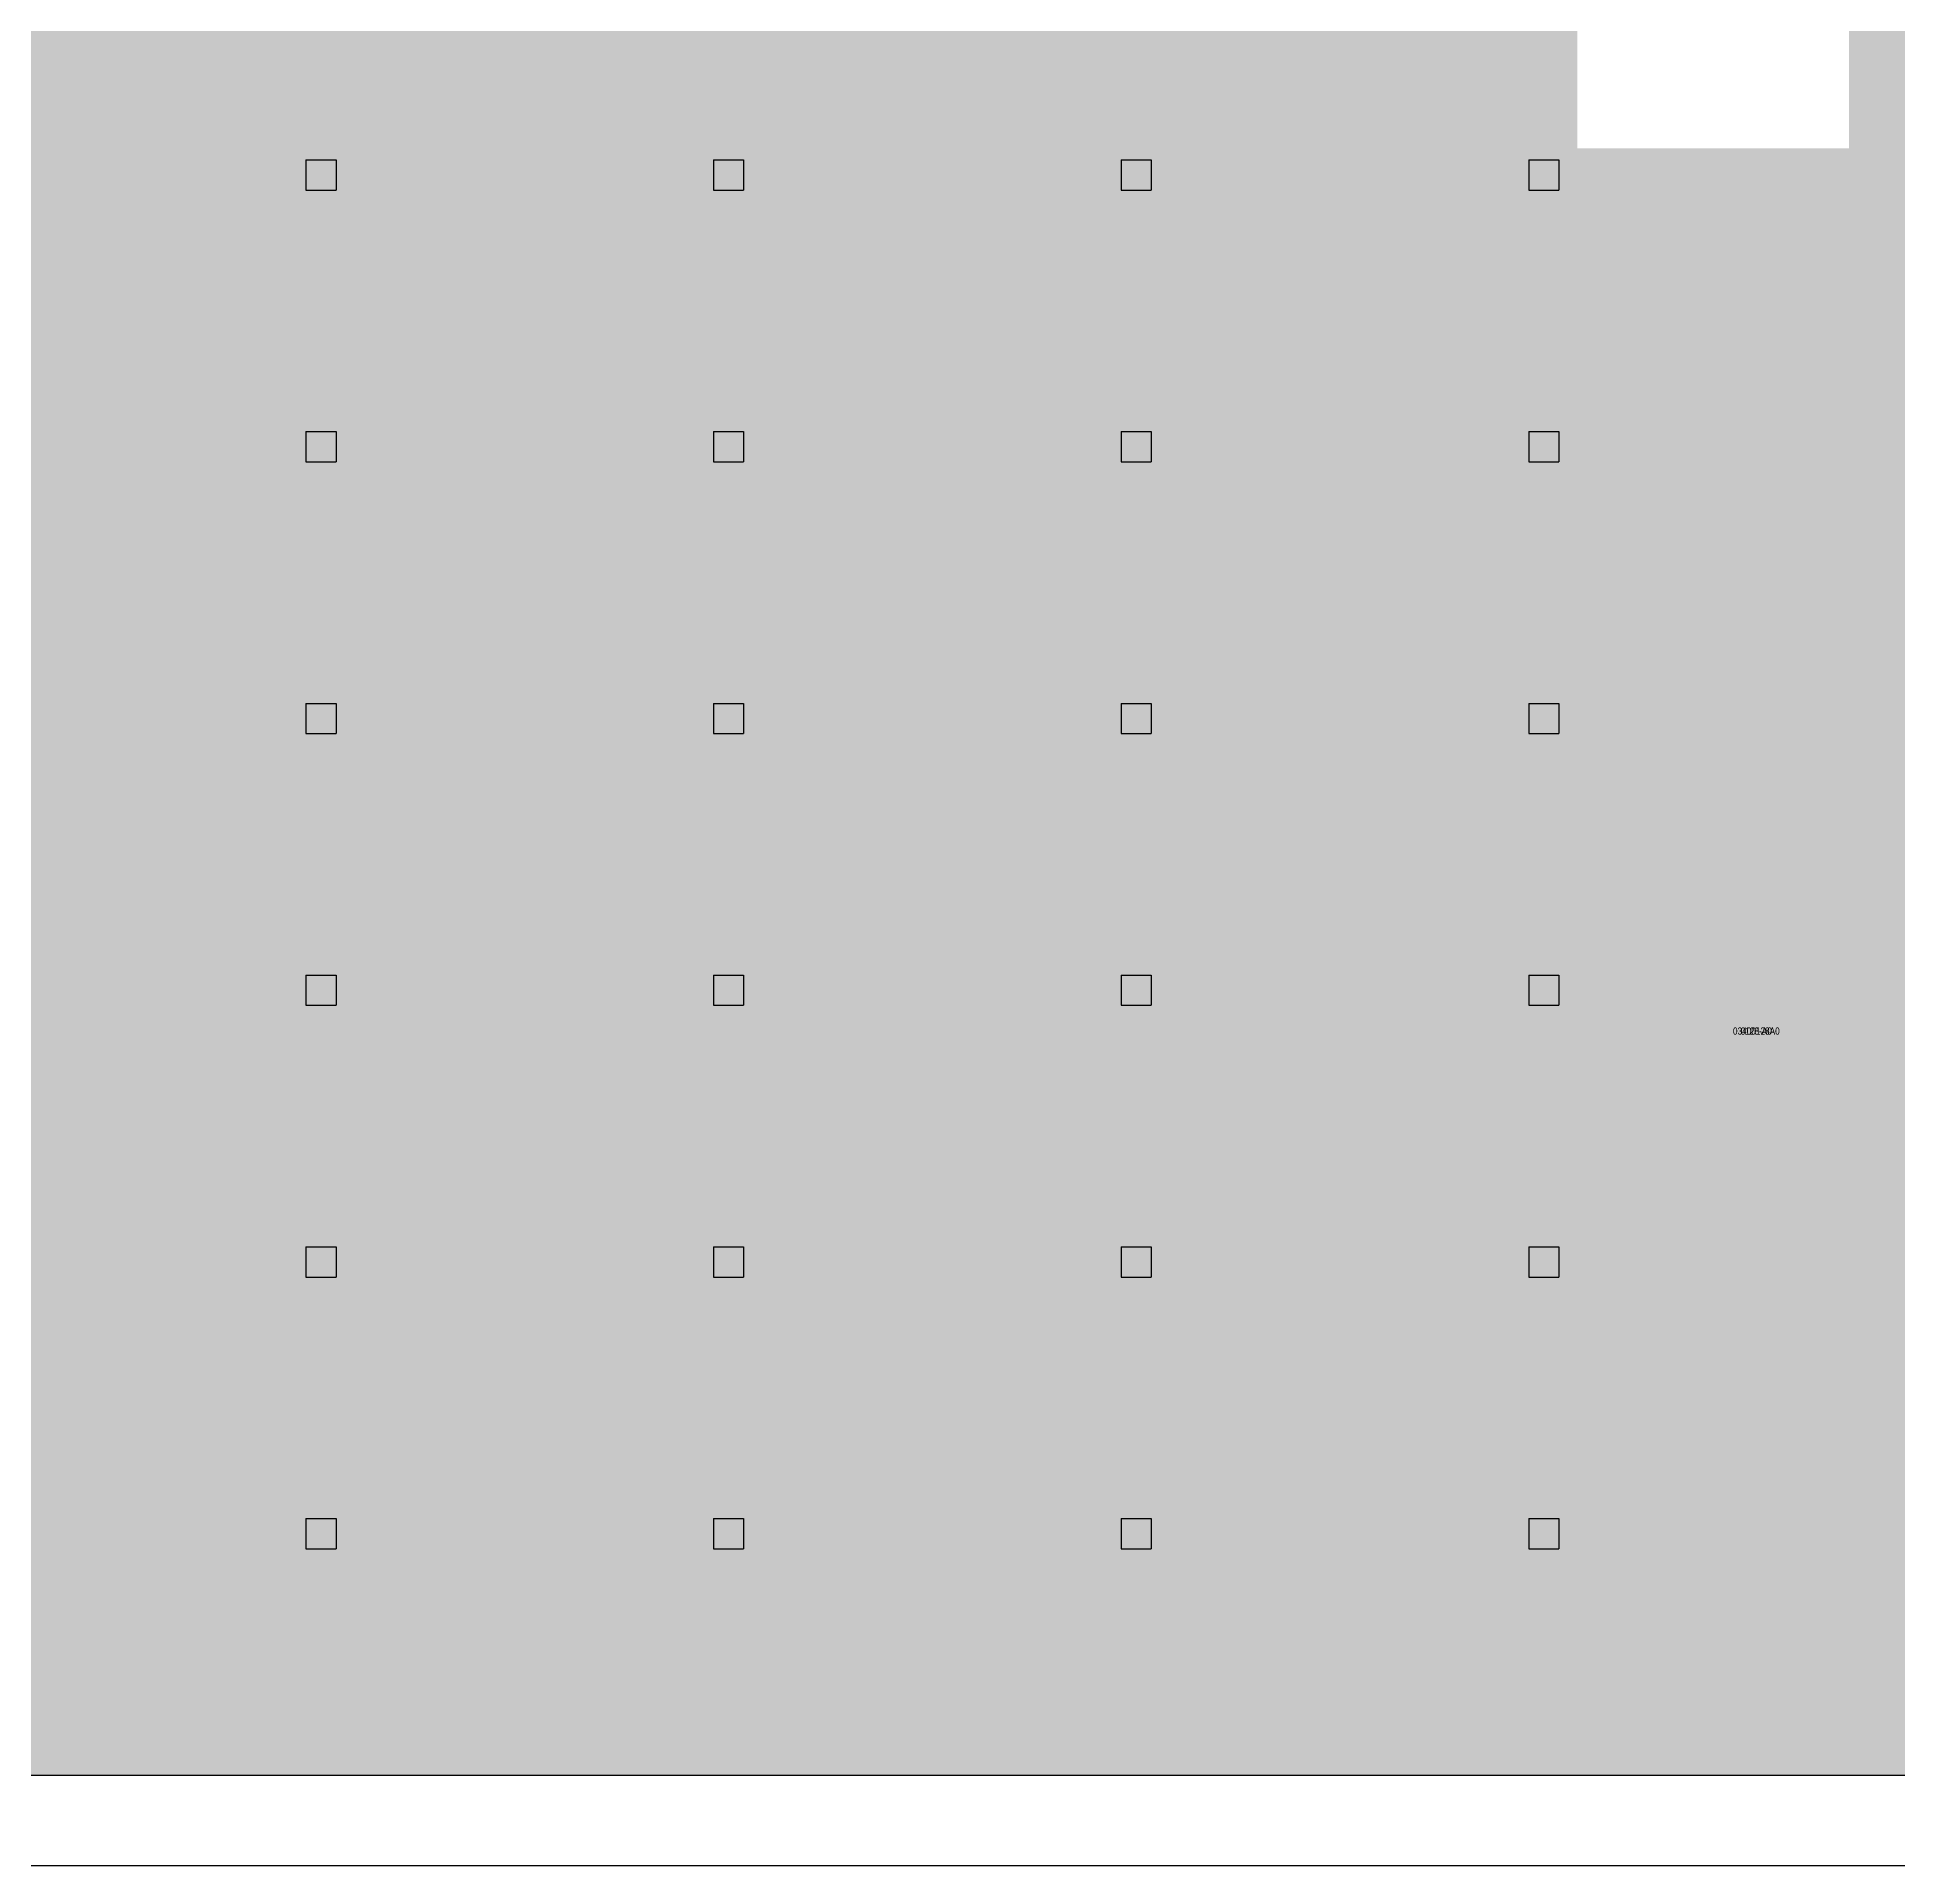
# Model space of a CAD drawing. Header units: inches. Extents: x -726 to 3772, y 0 to 2633.
# Drawn here: x 703.4 to 950, y 1326 to 1568.3 of the extents above; entities that cross this region are included whole.
import ezdxf
from ezdxf.enums import TextEntityAlignment as Align

# ---------------------------------------------------------------- set-up
doc = ezdxf.new("R2010")
doc.units = ezdxf.units.IN
doc.header["$LTSCALE"] = 10
doc.header["$MEASUREMENT"] = 0
for name, color, linetype in [('A-IDEN-RNUM', 7, 'CONTINUOUS'), ('A-IDEN-SNUM', 4, 'CONTINUOUS'), ('A-WALL', 5, 'CONTINUOUS'), ('Rooms-Category-Color', 7, 'CONTINUOUS'), ('Rooms-College-Color', 7, 'CONTINUOUS'), ('Rooms-Department-Color', 7, 'CONTINUOUS'), ('Rooms-Division-Color', 7, 'CONTINUOUS'), ('Rooms-Information', 7, 'CONTINUOUS')]:
    doc.layers.add(name, color=color, linetype=linetype)
doc.styles.add('ROOMSNUMBER', font='txt', dxfattribs={"height": 0.03})
doc.styles.add('ROOMVNUMBER', font='simplex.shx', dxfattribs={"width": 0.85})

msp = doc.modelspace()

# ---------------------------------------------------------------- hatches: boundary and pattern name
at = {"layer": 'Rooms-Category-Color', "true_color": 0x99d7b2}
msp.add_hatch(color=253, dxfattribs=at).paths.add_polyline_path([(1172, 1824), (1172, 1860), (1172, 1902), (579, 1902), (579, 1863), (572, 1863), (572, 1845), (572, 1827), (579, 1827), (579, 1788), (582, 1788), (585.25, 1788), (686, 1788), (686, 1629.5), (666, 1629.5), (666, 1575), (686, 1575), (686, 1567), (643, 1567), (643, 1575), (658, 1575), (658, 1629.5), (582, 1629.5), (582, 1575), (607, 1575), (607, 1567), (579, 1567), (579, 1561), (579, 1489), (579, 1338), (1172, 1338), (1172, 1392.25), (1172, 1473.25)])
at = {"layer": 'Rooms-College-Color', "true_color": 0x80bc67}
msp.add_hatch(color=83, dxfattribs=at).paths.add_polyline_path([(1172, 1824), (1172, 1860), (1172, 1902), (579, 1902), (579, 1863), (572, 1863), (572, 1845), (572, 1827), (579, 1827), (579, 1788), (582, 1788), (585.25, 1788), (686, 1788), (686, 1629.5), (666, 1629.5), (666, 1575), (686, 1575), (686, 1567), (643, 1567), (643, 1575), (658, 1575), (658, 1629.5), (582, 1629.5), (582, 1575), (607, 1575), (607, 1567), (579, 1567), (579, 1561), (579, 1489), (579, 1338), (1172, 1338), (1172, 1392.25), (1172, 1473.25)])
at = {"layer": 'Rooms-Department-Color', "true_color": 0x62f98f}
msp.add_hatch(color=91, dxfattribs=at).paths.add_polyline_path([(1172, 1824), (1172, 1860), (1172, 1902), (579, 1902), (579, 1863), (572, 1863), (572, 1845), (572, 1827), (579, 1827), (579, 1788), (582, 1788), (585.25, 1788), (686, 1788), (686, 1629.5), (666, 1629.5), (666, 1575), (686, 1575), (686, 1567), (643, 1567), (643, 1575), (658, 1575), (658, 1629.5), (582, 1629.5), (582, 1575), (607, 1575), (607, 1567), (579, 1567), (579, 1561), (579, 1489), (579, 1338), (1172, 1338), (1172, 1392.25), (1172, 1473.25)])
at = {"layer": 'Rooms-Division-Color', "true_color": 0x62f98f}
msp.add_hatch(color=91, dxfattribs=at).paths.add_polyline_path([(1172, 1824), (1172, 1860), (1172, 1902), (579, 1902), (579, 1863), (572, 1863), (572, 1845), (572, 1827), (579, 1827), (579, 1788), (582, 1788), (585.25, 1788), (686, 1788), (686, 1629.5), (666, 1629.5), (666, 1575), (686, 1575), (686, 1567), (643, 1567), (643, 1575), (658, 1575), (658, 1629.5), (582, 1629.5), (582, 1575), (607, 1575), (607, 1567), (579, 1567), (579, 1561), (579, 1489), (579, 1338), (1172, 1338), (1172, 1392.25), (1172, 1473.25)])

# ---------------------------------------------------------------- linework, layer by layer
at = {"layer": 'A-WALL'}
for p, q in [((739, 1552), (739, 1548)), ((739, 1552), (743, 1552)), ((743, 1552), (743, 1548)), ((793, 1552), (793, 1548)), ((793, 1552), (797, 1552)), ((797, 1552), (797, 1548)), ((847, 1552), (847, 1548)), ((847, 1552), (851, 1552)), ((851, 1552), (851, 1548)), ((901, 1552), (901, 1548)), ((901, 1552), (905, 1552)), ((905, 1552), (905, 1548)), ((739, 1548), (743, 1548)), ((793, 1548), (797, 1548)), ((847, 1548), (851, 1548)), ((901, 1548), (905, 1548)), ((739, 1516), (739, 1512)), ((739, 1516), (743, 1516)), ((743, 1516), (743, 1512)), ((793, 1516), (793, 1512)), ((793, 1516), (797, 1516)), ((797, 1516), (797, 1512)), ((847, 1516), (847, 1512)), ((847, 1516), (851, 1516)), ((851, 1516), (851, 1512)), ((901, 1516), (901, 1512)), ((901, 1516), (905, 1516)), ((905, 1516), (905, 1512)), ((739, 1512), (743, 1512)), ((793, 1512), (797, 1512)), ((847, 1512), (851, 1512)), ((901, 1512), (905, 1512)), ((739, 1480), (739, 1476)), ((739, 1480), (743, 1480)), ((743, 1480), (743, 1476)), ((793, 1480), (793, 1476)), ((793, 1480), (797, 1480)), ((797, 1480), (797, 1476)), ((847, 1480), (847, 1476)), ((847, 1480), (851, 1480)), ((851, 1480), (851, 1476)), ((901, 1480), (901, 1476)), ((901, 1480), (905, 1480)), ((905, 1480), (905, 1476)), ((739, 1476), (743, 1476)), ((793, 1476), (797, 1476)), ((847, 1476), (851, 1476)), ((901, 1476), (905, 1476)), ((739, 1444), (739, 1440)), ((739, 1444), (743, 1444)), ((743, 1444), (743, 1440)), ((793, 1444), (793, 1440)), ((793, 1444), (797, 1444)), ((797, 1444), (797, 1440)), ((847, 1444), (847, 1440)), ((847, 1444), (851, 1444)), ((851, 1444), (851, 1440)), ((901, 1444), (901, 1440)), ((901, 1444), (905, 1444)), ((905, 1444), (905, 1440)), ((739, 1440), (743, 1440)), ((793, 1440), (797, 1440)), ((847, 1440), (851, 1440)), ((901, 1440), (905, 1440)), ((739, 1408), (739, 1404)), ((739, 1408), (743, 1408)), ((743, 1408), (743, 1404)), ((793, 1408), (793, 1404)), ((793, 1408), (797, 1408)), ((797, 1408), (797, 1404)), ((847, 1408), (847, 1404)), ((847, 1408), (851, 1408)), ((851, 1408), (851, 1404)), ((901, 1408), (901, 1404)), ((901, 1408), (905, 1408)), ((905, 1408), (905, 1404)), ((739, 1404), (743, 1404)), ((793, 1404), (797, 1404)), ((847, 1404), (851, 1404)), ((901, 1404), (905, 1404)), ((739, 1372), (739, 1368)), ((739, 1372), (743, 1372)), ((743, 1372), (743, 1368)), ((793, 1372), (793, 1368)), ((793, 1372), (797, 1372)), ((797, 1372), (797, 1368)), ((847, 1372), (847, 1368)), ((847, 1372), (851, 1372)), ((851, 1372), (851, 1368)), ((901, 1372), (901, 1368)), ((901, 1372), (905, 1372)), ((905, 1372), (905, 1368)), ((739, 1368), (743, 1368)), ((793, 1368), (797, 1368)), ((847, 1368), (851, 1368)), ((901, 1368), (905, 1368)), ((572, 1338), (1172, 1338)), ((1184, 1326), (572, 1326))]:
    msp.add_line(p, q, dxfattribs=at)

# ---------------------------------------------------------------- texts
at = {"layer": 'A-IDEN-RNUM', "style": 'ROOMSNUMBER', "width": 0.85}
msp.add_text('0128-A0', height=0.96, dxfattribs=at).set_placement((931.16, 1436.59), align=Align.MIDDLE)
at = {"layer": 'A-IDEN-SNUM', "style": 'ROOMSNUMBER', "width": 0.85}
msp.add_text('03400128A0', height=0.96, dxfattribs=at).set_placement((931.16, 1436.59), align=Align.MIDDLE)

# ---------------------------------------------------------------- next in the draw order: texts
at = {"layer": 'Rooms-Information', "insert": (910.02, 1671.31), "char_height": 5.1429, "width": 115.2, "attachment_point": 7, "rotation": 270, "style": 'ROOMVNUMBER', "bg_fill": 3, "box_fill_scale": 1.5, "bg_fill_color": 256, "bg_fill_true_color": 13158600, "bg_fill_transparency": 0}
msp.add_mtext('Bldg.34, Room 128A^M^J121200-Library^M^JFICM: Library Stack Area^M^JASF: 2198', dxfattribs=at)

doc.saveas('drawing.dxf')
